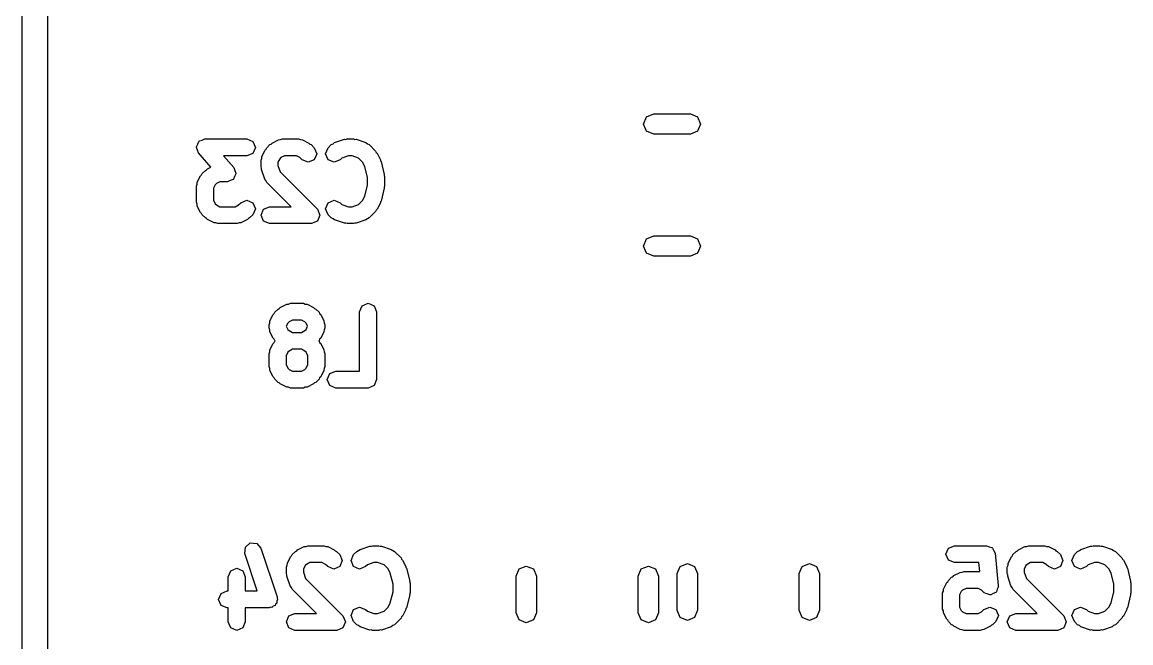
# Model space of a CAD drawing. Extents: x 88 to 118.1, y -74.2 to -40.6.
# Drawn here: x 87.97 to 94.5, y -60.85 to -57.19 of the extents above; entities that cross this region are included whole.
import ezdxf

# ---------------------------------------------------------------- set-up
doc = ezdxf.new("R2010")
doc.units = 0
doc.layers.add('BLACK', color=7, linetype='CONTINUOUS')

msp = doc.modelspace()

# ---------------------------------------------------------------- linework, layer by layer
at = {"layer": 'BLACK', "linetype": 'CONTINUOUS'}
for p, q in [((87.968, -72.1172), (87.968, -46.1172)), ((88.118, -46.164038), (88.118, -72.070361)), ((91.632164, -57.79), (91.649738, -57.747574)), ((91.649738, -57.747574), (91.692164, -57.73)), ((91.692164, -57.73), (91.907836, -57.73)), ((91.907836, -57.73), (91.950262, -57.747574)), ((91.950262, -57.747574), (91.967836, -57.79)), ((91.649738, -57.832426), (91.632164, -57.79)), ((91.692164, -57.85), (91.649738, -57.832426)), ((91.907836, -57.85), (91.692164, -57.85)), ((91.950262, -57.832426), (91.907836, -57.85)), ((91.967836, -57.79), (91.950262, -57.832426)), ((88.995349, -57.923921), (89.003149, -57.908147)), ((89.003149, -57.908147), (89.009883, -57.891892)), ((89.009883, -57.891892), (89.011524, -57.891211)), ((89.011524, -57.891211), (89.012313, -57.889618)), ((89.012313, -57.889618), (89.028983, -57.88398)), ((89.028983, -57.88398), (89.045238, -57.877247)), ((89.045238, -57.877247), (89.292857, -57.877247)), ((89.292857, -57.877247), (89.328212, -57.891892)), ((89.328212, -57.891892), (89.342857, -57.927247)), ((89.409883, -57.929986), (89.42893, -57.910939)), ((89.42893, -57.910939), (89.436532, -57.90779)), ((89.436532, -57.90779), (89.441924, -57.901574)), ((89.441924, -57.901574), (89.480019, -57.882526)), ((89.480019, -57.882526), (89.491627, -57.8817)), ((89.491627, -57.8817), (89.50238, -57.877247)), ((89.50238, -57.877247), (89.597618, -57.877247)), ((89.597618, -57.877247), (89.60837, -57.8817)), ((89.60837, -57.8817), (89.619979, -57.882526)), ((89.619979, -57.882526), (89.658074, -57.901574)), ((89.658074, -57.901574), (89.663465, -57.90779)), ((89.663465, -57.90779), (89.671067, -57.910939)), ((89.671067, -57.910939), (89.690115, -57.929986)), ((89.771788, -57.929986), (89.790835, -57.910939)), ((89.790835, -57.910939), (89.801586, -57.906486)), ((89.801586, -57.906486), (89.810378, -57.898861)), ((89.810378, -57.898861), (89.86752, -57.879813)), ((89.86752, -57.879813), (89.875728, -57.880396)), ((89.875728, -57.880396), (89.883332, -57.877247)), ((89.883332, -57.877247), (89.921428, -57.877247)), ((89.921428, -57.877247), (89.929031, -57.880396)), ((89.929031, -57.880396), (89.93724, -57.879813)), ((89.93724, -57.879813), (89.994383, -57.898861)), ((89.994383, -57.898861), (90.003174, -57.906486)), ((90.003174, -57.906486), (90.013926, -57.91094)), ((90.013926, -57.91094), (90.052021, -57.949034)), ((88.995238, -57.927247), (88.995918, -57.925604)), ((89.001971, -57.943501), (88.995238, -57.927247)), ((88.995918, -57.925604), (88.995349, -57.923921)), ((89.007609, -57.960172), (89.001971, -57.943501)), ((89.080934, -58.043973), (89.007609, -57.960172)), ((89.292857, -57.977247), (89.155426, -57.977247)), ((89.155426, -57.977247), (89.2162, -58.046703)), ((89.328212, -57.962602), (89.292857, -57.977247)), ((89.342857, -57.927247), (89.328212, -57.962602)), ((89.381468, -57.981078), (89.400515, -57.942982)), ((89.400515, -57.942982), (89.406733, -57.937588)), ((89.406733, -57.937588), (89.409883, -57.929986)), ((89.514183, -57.977247), (89.493901, -57.987388)), ((89.585815, -57.977247), (89.514183, -57.977247)), ((89.606095, -57.987387), (89.585815, -57.977247)), ((89.690115, -57.929986), (89.70476, -57.965341)), ((89.70476, -57.965341), (89.690117, -58.000696)), ((89.757142, -57.965341), (89.771788, -57.929986)), ((89.771786, -58.000696), (89.757142, -57.965341)), ((89.891446, -57.977247), (89.853197, -57.989997)), ((89.913314, -57.977247), (89.891446, -57.977247)), ((89.951562, -57.989996), (89.913314, -57.977247)), ((90.052021, -57.949034), (90.05517, -57.956637)), ((90.05517, -57.956637), (90.061388, -57.96203)), ((90.061388, -57.96203), (90.080434, -58.000125)), ((89.060972, -58.053955), (89.080934, -58.043973)), ((89.37619, -58.003438), (89.380643, -57.992686)), ((89.37619, -58.041533), (89.37619, -58.003438)), ((89.379339, -58.049135), (89.37619, -58.041533)), ((89.380643, -57.992686), (89.381468, -57.981078)), ((89.486331, -57.994958), (89.47619, -58.015241)), ((89.47619, -58.015241), (89.47619, -58.03342)), ((89.47619, -58.03342), (89.488938, -58.071667)), ((89.493901, -57.987388), (89.486331, -57.994958)), ((89.619406, -58.000698), (89.606095, -57.987387)), ((89.654762, -58.015341), (89.619406, -58.000698)), ((89.690117, -58.000696), (89.654762, -58.015341)), ((89.807141, -58.015342), (89.771786, -58.000696)), ((89.842496, -58.000698), (89.807141, -58.015342)), ((89.853197, -57.989997), (89.842496, -58.000698)), ((89.975572, -58.014007), (89.951562, -57.989996)), ((89.988537, -58.039937), (89.975572, -58.014007)), ((90.004761, -58.104831), (89.988537, -58.039937)), ((90.080434, -58.000125), (90.080836, -58.005791)), ((90.080836, -58.005791), (90.08422, -58.010358)), ((90.08422, -58.010358), (90.103268, -58.086549)), ((89.000516, -58.133459), (89.019563, -58.095363)), ((89.019563, -58.095363), (89.025781, -58.089969)), ((89.025781, -58.089969), (89.028931, -58.082367)), ((89.028931, -58.082367), (89.047978, -58.06332)), ((89.047978, -58.06332), (89.05558, -58.060171)), ((89.05558, -58.060171), (89.060972, -58.053955)), ((89.220659, -58.098727), (89.213926, -58.114983)), ((89.2162, -58.046703), (89.221837, -58.063373)), ((89.22846, -58.082954), (89.220659, -58.098727)), ((89.221837, -58.063373), (89.228571, -58.079628)), ((89.228571, -58.079628), (89.22789, -58.08127)), ((89.22789, -58.08127), (89.22846, -58.082954)), ((89.378756, -58.057344), (89.379339, -58.049135)), ((89.397803, -58.114487), (89.378756, -58.057344)), ((89.488938, -58.071667), (89.709164, -58.291892)), ((90.004761, -58.149663), (90.004761, -58.104831)), ((90.103268, -58.086549), (90.102334, -58.092819)), ((90.102334, -58.092819), (90.104761, -58.098676)), ((90.104761, -58.098676), (90.104761, -58.155819)), ((88.995238, -58.155819), (88.999691, -58.145067)), ((88.995238, -58.251057), (88.995238, -58.155819)), ((88.999691, -58.145067), (89.000516, -58.133459)), ((89.105379, -58.147339), (89.095238, -58.167622)), ((89.095238, -58.167622), (89.095238, -58.239253)), ((89.112949, -58.139769), (89.105379, -58.147339)), ((89.133231, -58.129628), (89.112949, -58.139769)), ((89.178571, -58.129628), (89.133231, -58.129628)), ((89.194825, -58.122894), (89.178571, -58.129628)), ((89.211496, -58.117257), (89.194825, -58.122894)), ((89.212284, -58.115663), (89.211496, -58.117257)), ((89.213926, -58.114983), (89.212284, -58.115663)), ((89.405428, -58.123279), (89.397803, -58.114487)), ((89.409882, -58.134031), (89.405428, -58.123279)), ((89.553099, -58.277247), (89.409882, -58.134031)), ((89.988537, -58.214556), (90.004761, -58.149663)), ((90.103268, -58.167946), (90.08422, -58.244136)), ((90.104761, -58.155819), (90.102334, -58.161675)), ((90.102334, -58.161675), (90.103268, -58.167946)), ((89.095238, -58.239253), (89.105377, -58.259534)), ((89.257502, -58.253797), (89.292857, -58.239152)), ((89.292857, -58.239152), (89.328212, -58.253797)), ((89.771787, -58.253797), (89.807142, -58.239152)), ((89.807142, -58.239152), (89.842497, -58.253797)), ((89.95156, -58.264498), (89.975572, -58.240486)), ((89.975572, -58.240486), (89.988537, -58.214556)), ((88.999691, -58.261807), (88.995238, -58.251057)), ((89.000516, -58.273417), (88.999691, -58.261807)), ((89.019563, -58.311512), (89.000516, -58.273417)), ((89.105377, -58.259534), (89.112948, -58.267105)), ((89.112948, -58.267105), (89.133232, -58.277247)), ((89.133232, -58.277247), (89.223911, -58.277247)), ((89.223911, -58.277247), (89.244191, -58.267107)), ((89.244191, -58.267107), (89.257502, -58.253797)), ((89.328212, -58.253797), (89.342857, -58.289152)), ((89.342857, -58.289152), (89.328212, -58.324507)), ((89.37619, -58.327247), (89.390835, -58.291892)), ((89.390835, -58.291892), (89.42619, -58.277247)), ((89.42619, -58.277247), (89.553099, -58.277247)), ((89.709164, -58.291892), (89.723809, -58.327247)), ((89.757142, -58.289152), (89.771787, -58.253797)), ((89.771787, -58.324507), (89.757142, -58.289152)), ((89.842497, -58.253797), (89.853198, -58.264498)), ((89.853198, -58.264498), (89.891445, -58.277247)), ((89.891445, -58.277247), (89.913315, -58.277247)), ((89.913315, -58.277247), (89.95156, -58.264498)), ((90.052022, -58.305459), (90.013927, -58.343555)), ((90.05517, -58.297856), (90.052022, -58.305459)), ((90.061388, -58.292464), (90.05517, -58.297856)), ((90.080434, -58.254369), (90.061388, -58.292464)), ((90.080836, -58.248702), (90.080434, -58.254369)), ((90.08422, -58.244136), (90.080836, -58.248702)), ((89.02578, -58.316904), (89.019563, -58.311512)), ((89.02893, -58.324507), (89.02578, -58.316904)), ((89.047978, -58.343555), (89.02893, -58.324507)), ((89.05558, -58.346703), (89.047978, -58.343555)), ((89.060973, -58.352922), (89.05558, -58.346703)), ((89.099068, -58.371968), (89.060973, -58.352922)), ((89.110674, -58.372792), (89.099068, -58.371968)), ((89.121428, -58.377247), (89.110674, -58.372792)), ((89.246464, -58.372793), (89.235714, -58.377247)), ((89.258074, -58.371969), (89.246464, -58.372793)), ((89.296169, -58.352922), (89.258074, -58.371969)), ((89.301561, -58.346704), (89.296169, -58.352922)), ((89.309164, -58.343555), (89.301561, -58.346704)), ((89.328212, -58.324507), (89.309164, -58.343555)), ((89.390835, -58.362602), (89.37619, -58.327247)), ((89.42619, -58.377247), (89.390835, -58.362602)), ((89.709164, -58.362602), (89.673809, -58.377247)), ((89.723809, -58.327247), (89.709164, -58.362602)), ((89.790835, -58.343555), (89.771787, -58.324507)), ((89.801586, -58.348008), (89.790835, -58.343555)), ((89.810379, -58.355634), (89.801586, -58.348008)), ((89.867521, -58.374681), (89.810379, -58.355634)), ((89.994382, -58.355634), (89.937239, -58.374681)), ((90.003173, -58.348009), (89.994382, -58.355634)), ((90.013927, -58.343555), (90.003173, -58.348009)), ((89.235714, -58.377247), (89.121428, -58.377247)), ((89.673809, -58.377247), (89.42619, -58.377247)), ((89.875729, -58.374097), (89.867521, -58.374681)), ((89.883332, -58.377247), (89.875729, -58.374097)), ((89.921428, -58.377247), (89.883332, -58.377247)), ((89.92903, -58.374097), (89.921428, -58.377247)), ((89.937239, -58.374681), (89.92903, -58.374097)), ((91.632164, -58.51), (91.649738, -58.467574)), ((91.649738, -58.467574), (91.692164, -58.45)), ((91.692164, -58.45), (91.907836, -58.45)), ((91.907836, -58.45), (91.950262, -58.467574)), ((91.950262, -58.467574), (91.967836, -58.51)), ((91.649738, -58.552426), (91.632164, -58.51)), ((91.692164, -58.57), (91.649738, -58.552426)), ((91.950262, -58.552426), (91.907836, -58.57)), ((91.967836, -58.51), (91.950262, -58.552426)), ((91.907836, -58.57), (91.692164, -58.57)), ((89.457502, -58.899986), (89.476549, -58.880939)), ((89.476549, -58.880939), (89.484151, -58.87779)), ((89.484151, -58.87779), (89.489543, -58.871574)), ((89.489543, -58.871574), (89.527638, -58.852526)), ((89.527638, -58.852526), (89.539246, -58.8517)), ((89.539246, -58.8517), (89.549999, -58.847247)), ((89.549999, -58.847247), (89.62619, -58.847247)), ((89.62619, -58.847247), (89.636942, -58.8517)), ((89.636942, -58.8517), (89.648551, -58.852526)), ((89.648551, -58.852526), (89.686646, -58.871574)), ((89.686646, -58.871574), (89.692037, -58.87779)), ((89.692037, -58.87779), (89.69964, -58.88094)), ((89.69964, -58.88094), (89.718688, -58.899987)), ((89.957142, -58.897247), (89.971787, -58.861892)), ((89.971787, -58.861892), (90.007142, -58.847247)), ((90.007142, -58.847247), (90.042497, -58.861892)), ((90.042497, -58.861892), (90.057142, -58.897247)), ((89.428262, -58.962686), (89.429087, -58.951078)), ((89.429087, -58.951078), (89.448134, -58.912982)), ((89.448134, -58.912982), (89.454352, -58.907588)), ((89.454352, -58.907588), (89.457502, -58.899986)), ((89.54152, -58.957388), (89.53395, -58.964958)), ((89.561802, -58.947247), (89.54152, -58.957388)), ((89.614387, -58.947247), (89.561802, -58.947247)), ((89.634667, -58.957387), (89.614387, -58.947247)), ((89.642239, -58.96496), (89.634667, -58.957387)), ((89.718688, -58.899987), (89.721837, -58.90759)), ((89.721837, -58.90759), (89.728053, -58.912981)), ((89.728053, -58.912981), (89.747102, -58.951078)), ((89.747102, -58.951078), (89.747926, -58.962687)), ((89.957142, -59.247247), (89.957142, -58.897247)), ((90.057142, -58.897247), (90.057142, -59.297247)), ((89.423809, -58.973438), (89.428262, -58.962686)), ((89.423809, -58.992485), (89.423809, -58.973438)), ((89.428262, -59.003235), (89.423809, -58.992485)), ((89.429087, -59.014845), (89.428262, -59.003235)), ((89.448134, -59.05294), (89.429087, -59.014845)), ((89.53395, -58.964958), (89.524948, -58.982961)), ((89.524948, -58.982961), (89.533948, -59.000962)), ((89.533948, -59.000962), (89.541521, -59.008535)), ((89.541521, -59.008535), (89.561802, -59.018676)), ((89.561802, -59.018676), (89.614387, -59.018676)), ((89.614387, -59.018676), (89.634667, -59.008535)), ((89.634667, -59.008535), (89.642238, -59.000963)), ((89.642238, -59.000963), (89.65124, -58.982961)), ((89.65124, -58.982961), (89.642239, -58.96496)), ((89.747101, -59.014846), (89.728053, -59.052941)), ((89.747926, -59.003237), (89.747101, -59.014846)), ((89.747926, -58.962687), (89.75238, -58.973438)), ((89.75238, -58.992485), (89.747926, -59.003237)), ((89.75238, -58.973438), (89.75238, -58.992485)), ((89.429087, -59.122506), (89.448134, -59.084411)), ((89.454351, -59.058332), (89.448134, -59.05294)), ((89.448134, -59.084411), (89.454351, -59.079018)), ((89.457501, -59.065935), (89.454351, -59.058332)), ((89.454351, -59.079018), (89.457501, -59.071416)), ((89.460241, -59.068675), (89.457501, -59.065935)), ((89.457501, -59.071416), (89.460241, -59.068675)), ((89.718688, -59.065935), (89.715947, -59.068675)), ((89.715947, -59.068675), (89.718688, -59.071416)), ((89.721836, -59.058332), (89.718688, -59.065935)), ((89.718688, -59.071416), (89.721836, -59.079018)), ((89.728053, -59.052941), (89.721836, -59.058332)), ((89.721836, -59.079018), (89.728053, -59.08441)), ((89.728053, -59.08441), (89.747101, -59.122505)), ((89.423809, -59.144866), (89.428262, -59.134115)), ((89.423809, -59.221057), (89.423809, -59.144866)), ((89.428262, -59.134115), (89.429087, -59.122506)), ((89.533948, -59.136388), (89.523809, -59.156669)), ((89.523809, -59.156669), (89.523809, -59.209253)), ((89.541519, -59.128817), (89.533948, -59.136388)), ((89.561803, -59.118676), (89.541519, -59.128817)), ((89.614387, -59.118676), (89.561803, -59.118676)), ((89.634666, -59.128815), (89.614387, -59.118676)), ((89.642238, -59.136387), (89.634666, -59.128815)), ((89.65238, -59.156669), (89.642238, -59.136387)), ((89.65238, -59.209253), (89.65238, -59.156669)), ((89.747101, -59.122505), (89.747926, -59.134113)), ((89.747926, -59.134113), (89.75238, -59.144866)), ((89.75238, -59.144866), (89.75238, -59.221057)), ((89.428262, -59.231807), (89.423809, -59.221057)), ((89.523809, -59.209253), (89.533948, -59.229534)), ((89.642238, -59.229535), (89.65238, -59.209253)), ((89.75238, -59.221057), (89.747926, -59.231809)), ((89.429087, -59.243417), (89.428262, -59.231807)), ((89.448134, -59.281512), (89.429087, -59.243417)), ((89.454351, -59.286904), (89.448134, -59.281512)), ((89.457501, -59.294507), (89.454351, -59.286904)), ((89.533948, -59.229534), (89.541519, -59.237105)), ((89.541519, -59.237105), (89.561803, -59.247247)), ((89.561803, -59.247247), (89.614387, -59.247247)), ((89.614387, -59.247247), (89.634666, -59.237107)), ((89.634666, -59.237107), (89.642238, -59.229535)), ((89.721836, -59.286904), (89.718688, -59.294507)), ((89.728053, -59.281513), (89.721836, -59.286904)), ((89.747101, -59.243418), (89.728053, -59.281513)), ((89.747926, -59.231809), (89.747101, -59.243418)), ((89.766666, -59.297247), (89.781311, -59.261892)), ((89.781311, -59.261892), (89.816666, -59.247247)), ((89.816666, -59.247247), (89.957142, -59.247247)), ((89.476549, -59.313555), (89.457501, -59.294507)), ((89.484151, -59.316703), (89.476549, -59.313555)), ((89.489544, -59.322922), (89.484151, -59.316703)), ((89.527639, -59.341968), (89.489544, -59.322922)), ((89.539245, -59.342792), (89.527639, -59.341968)), ((89.549999, -59.347247), (89.539245, -59.342792)), ((89.62619, -59.347247), (89.549999, -59.347247)), ((89.63694, -59.342793), (89.62619, -59.347247)), ((89.64855, -59.341969), (89.63694, -59.342793)), ((89.686645, -59.322922), (89.64855, -59.341969)), ((89.692038, -59.316703), (89.686645, -59.322922)), ((89.699641, -59.313554), (89.692038, -59.316703)), ((89.718688, -59.294507), (89.699641, -59.313554)), ((89.781311, -59.332602), (89.766666, -59.297247)), ((89.816666, -59.347247), (89.781311, -59.332602)), ((90.007142, -59.347247), (89.816666, -59.347247)), ((90.042497, -59.332602), (90.007142, -59.347247)), ((90.057142, -59.297247), (90.042497, -59.332602)), ((89.28385, -60.28584), (89.31276, -60.260766)), ((89.31276, -60.260766), (89.350931, -60.263479)), ((89.350931, -60.263479), (89.376005, -60.292389)), ((89.281137, -60.324011), (89.28385, -60.28584)), ((89.354438, -60.543914), (89.281137, -60.324011)), ((89.376005, -60.292389), (89.471243, -60.578103)), ((89.556733, -60.337588), (89.559883, -60.329986)), ((89.559883, -60.329986), (89.57893, -60.310939)), ((89.57893, -60.310939), (89.586532, -60.30779)), ((89.586532, -60.30779), (89.591924, -60.301574)), ((89.591924, -60.301574), (89.630019, -60.282526)), ((89.630019, -60.282526), (89.641627, -60.2817)), ((89.641627, -60.2817), (89.65238, -60.277247)), ((89.65238, -60.277247), (89.747618, -60.277247)), ((89.747618, -60.277247), (89.75837, -60.2817)), ((89.75837, -60.2817), (89.769979, -60.282526)), ((89.769979, -60.282526), (89.808074, -60.301574)), ((89.808074, -60.301574), (89.813465, -60.30779)), ((89.813465, -60.30779), (89.821067, -60.310939)), ((89.821067, -60.310939), (89.840115, -60.329986)), ((89.840115, -60.329986), (89.85476, -60.365341)), ((89.907142, -60.365341), (89.921788, -60.329986)), ((89.921788, -60.329986), (89.940835, -60.310939)), ((89.940835, -60.310939), (89.951586, -60.306486)), ((89.951586, -60.306486), (89.960378, -60.298861)), ((89.960378, -60.298861), (90.01752, -60.279813)), ((90.01752, -60.279813), (90.025728, -60.280396)), ((90.025728, -60.280396), (90.033332, -60.277247)), ((90.033332, -60.277247), (90.071428, -60.277247)), ((90.071428, -60.277247), (90.079031, -60.280396)), ((90.079031, -60.280396), (90.08724, -60.279813)), ((90.08724, -60.279813), (90.144383, -60.298861)), ((90.144383, -60.298861), (90.153174, -60.306486)), ((90.153174, -60.306486), (90.163926, -60.31094)), ((90.163926, -60.31094), (90.202021, -60.349034)), ((93.414285, -60.327247), (93.42893, -60.291892)), ((93.42893, -60.362602), (93.414285, -60.327247)), ((93.42893, -60.291892), (93.464285, -60.277247)), ((93.464285, -60.277247), (93.654761, -60.277247)), ((93.654761, -60.277247), (93.670306, -60.283686)), ((93.670306, -60.283686), (93.686423, -60.288549)), ((93.686423, -60.288549), (93.687673, -60.29088)), ((93.687673, -60.29088), (93.690116, -60.291892)), ((93.690116, -60.291892), (93.696555, -60.307437)), ((93.696555, -60.307437), (93.704513, -60.322272)), ((93.704513, -60.322272), (93.723561, -60.512748)), ((93.806733, -60.337588), (93.809883, -60.329986)), ((93.809883, -60.329986), (93.82893, -60.310939)), ((93.82893, -60.310939), (93.836532, -60.30779)), ((93.836532, -60.30779), (93.841924, -60.301574)), ((93.841924, -60.301574), (93.880019, -60.282526)), ((93.880019, -60.282526), (93.891627, -60.2817)), ((93.891627, -60.2817), (93.90238, -60.277247)), ((93.90238, -60.277247), (93.997618, -60.277247)), ((93.997618, -60.277247), (94.00837, -60.2817)), ((94.00837, -60.2817), (94.019979, -60.282526)), ((94.019979, -60.282526), (94.058074, -60.301574)), ((94.058074, -60.301574), (94.063465, -60.30779)), ((94.063465, -60.30779), (94.071067, -60.310939)), ((94.071067, -60.310939), (94.090115, -60.329986)), ((94.090115, -60.329986), (94.10476, -60.365341)), ((94.157142, -60.365341), (94.171788, -60.329986)), ((94.171788, -60.329986), (94.190835, -60.310939)), ((94.190835, -60.310939), (94.201586, -60.306486)), ((94.201586, -60.306486), (94.210378, -60.298861)), ((94.210378, -60.298861), (94.26752, -60.279813)), ((94.26752, -60.279813), (94.275728, -60.280396)), ((94.275728, -60.280396), (94.283332, -60.277247)), ((94.283332, -60.277247), (94.321428, -60.277247)), ((94.321428, -60.277247), (94.329031, -60.280396)), ((94.329031, -60.280396), (94.33724, -60.279813)), ((94.33724, -60.279813), (94.394383, -60.298861)), ((94.394383, -60.298861), (94.403174, -60.306486)), ((94.403174, -60.306486), (94.413926, -60.31094)), ((94.413926, -60.31094), (94.452021, -60.349034)), ((89.52619, -60.403438), (89.530643, -60.392686)), ((89.530643, -60.392686), (89.531468, -60.381078)), ((89.531468, -60.381078), (89.550515, -60.342982)), ((89.550515, -60.342982), (89.556733, -60.337588)), ((89.636331, -60.394958), (89.62619, -60.415241)), ((89.643901, -60.387388), (89.636331, -60.394958)), ((89.664183, -60.377247), (89.643901, -60.387388)), ((89.735815, -60.377247), (89.664183, -60.377247)), ((89.756095, -60.387387), (89.735815, -60.377247)), ((89.769406, -60.400698), (89.756095, -60.387387)), ((89.85476, -60.365341), (89.840117, -60.400696)), ((89.921786, -60.400696), (89.907142, -60.365341)), ((90.003197, -60.389997), (89.992496, -60.400698)), ((90.041446, -60.377247), (90.003197, -60.389997)), ((90.063314, -60.377247), (90.041446, -60.377247)), ((90.101562, -60.389996), (90.063314, -60.377247)), ((90.125572, -60.414007), (90.101562, -60.389996)), ((90.202021, -60.349034), (90.20517, -60.356637)), ((90.20517, -60.356637), (90.211388, -60.36203)), ((90.211388, -60.36203), (90.230434, -60.400125)), ((90.897574, -60.414738), (90.94, -60.397164)), ((90.94, -60.397164), (90.982426, -60.414738)), ((91.617574, -60.414738), (91.66, -60.397164)), ((91.66, -60.397164), (91.702426, -60.414738)), ((91.847574, -60.399738), (91.89, -60.382164)), ((91.89, -60.382164), (91.932426, -60.399738)), ((92.567574, -60.399738), (92.61, -60.382164)), ((92.61, -60.382164), (92.652426, -60.399738)), ((93.464285, -60.377247), (93.42893, -60.362602)), ((93.609512, -60.377247), (93.464285, -60.377247)), ((93.61475, -60.429628), (93.609512, -60.377247)), ((93.77619, -60.403438), (93.780643, -60.392686)), ((93.780643, -60.392686), (93.781468, -60.381078)), ((93.781468, -60.381078), (93.800515, -60.342982)), ((93.800515, -60.342982), (93.806733, -60.337588)), ((93.886331, -60.394958), (93.87619, -60.415241)), ((93.893901, -60.387388), (93.886331, -60.394958)), ((93.914183, -60.377247), (93.893901, -60.387388)), ((93.985815, -60.377247), (93.914183, -60.377247)), ((94.006095, -60.387387), (93.985815, -60.377247)), ((94.019406, -60.400698), (94.006095, -60.387387)), ((94.10476, -60.365341), (94.090117, -60.400696)), ((94.171786, -60.400696), (94.157142, -60.365341)), ((94.253197, -60.389997), (94.242496, -60.400698)), ((94.291446, -60.377247), (94.253197, -60.389997)), ((94.313314, -60.377247), (94.291446, -60.377247)), ((94.351562, -60.389996), (94.313314, -60.377247)), ((94.375572, -60.414007), (94.351562, -60.389996)), ((94.452021, -60.349034), (94.45517, -60.356637)), ((94.45517, -60.356637), (94.461388, -60.36203)), ((94.461388, -60.36203), (94.480434, -60.400125)), ((89.183333, -60.46058), (89.197978, -60.425225)), ((89.183333, -60.543914), (89.183333, -60.46058)), ((89.197978, -60.425225), (89.233333, -60.41058)), ((89.233333, -60.41058), (89.268688, -60.425225)), ((89.268688, -60.425225), (89.283333, -60.46058)), ((89.283333, -60.46058), (89.283333, -60.543914)), ((89.52619, -60.441533), (89.52619, -60.403438)), ((89.529339, -60.449135), (89.52619, -60.441533)), ((89.528756, -60.457344), (89.529339, -60.449135)), ((89.547803, -60.514487), (89.528756, -60.457344)), ((89.62619, -60.415241), (89.62619, -60.43342)), ((89.62619, -60.43342), (89.638938, -60.471667)), ((89.804762, -60.415341), (89.769406, -60.400698)), ((89.840117, -60.400696), (89.804762, -60.415341)), ((89.957141, -60.415342), (89.921786, -60.400696)), ((89.992496, -60.400698), (89.957141, -60.415342)), ((90.138537, -60.439937), (90.125572, -60.414007)), ((90.154761, -60.504831), (90.138537, -60.439937)), ((90.230434, -60.400125), (90.230836, -60.405791)), ((90.230836, -60.405791), (90.23422, -60.410358)), ((90.23422, -60.410358), (90.253268, -60.486549)), ((90.88, -60.457164), (90.897574, -60.414738)), ((90.88, -60.672836), (90.88, -60.457164)), ((90.982426, -60.414738), (91, -60.457164)), ((91, -60.457164), (91, -60.672836)), ((91.6, -60.457164), (91.617574, -60.414738)), ((91.6, -60.672836), (91.6, -60.457164)), ((91.702426, -60.414738), (91.72, -60.457164)), ((91.72, -60.457164), (91.72, -60.672836)), ((91.83, -60.442164), (91.847574, -60.399738)), ((91.83, -60.657836), (91.83, -60.442164)), ((91.932426, -60.399738), (91.95, -60.442164)), ((91.95, -60.442164), (91.95, -60.657836)), ((92.55, -60.442164), (92.567574, -60.399738)), ((92.55, -60.657836), (92.55, -60.442164)), ((92.652426, -60.399738), (92.67, -60.442164)), ((92.67, -60.442164), (92.67, -60.657836)), ((93.428931, -60.482367), (93.447978, -60.46332)), ((93.447978, -60.46332), (93.45558, -60.460171)), ((93.45558, -60.460171), (93.460972, -60.453955)), ((93.460972, -60.453955), (93.499067, -60.434907)), ((93.499067, -60.434907), (93.510675, -60.434081)), ((93.510675, -60.434081), (93.521428, -60.429628)), ((93.521428, -60.429628), (93.61475, -60.429628)), ((93.77619, -60.441533), (93.77619, -60.403438)), ((93.779339, -60.449135), (93.77619, -60.441533)), ((93.778756, -60.457344), (93.779339, -60.449135)), ((93.797803, -60.514487), (93.778756, -60.457344)), ((93.87619, -60.415241), (93.87619, -60.43342)), ((93.87619, -60.43342), (93.888938, -60.471667)), ((94.054762, -60.415341), (94.019406, -60.400698)), ((94.090117, -60.400696), (94.054762, -60.415341)), ((94.207141, -60.415342), (94.171786, -60.400696)), ((94.242496, -60.400698), (94.207141, -60.415342)), ((94.388537, -60.439937), (94.375572, -60.414007)), ((94.404761, -60.504831), (94.388537, -60.439937)), ((94.480434, -60.400125), (94.480836, -60.405791)), ((94.480836, -60.405791), (94.48422, -60.410358)), ((94.48422, -60.410358), (94.503268, -60.486549)), ((89.555428, -60.523279), (89.547803, -60.514487)), ((89.559882, -60.534031), (89.555428, -60.523279)), ((89.638938, -60.471667), (89.859164, -60.691892)), ((90.154761, -60.549663), (90.154761, -60.504831)), ((90.253268, -60.486549), (90.252334, -60.492819)), ((90.252334, -60.492819), (90.254761, -60.498676)), ((90.254761, -60.498676), (90.254761, -60.555819)), ((93.400516, -60.533459), (93.419563, -60.495363)), ((93.419563, -60.495363), (93.425781, -60.489969)), ((93.425781, -60.489969), (93.428931, -60.482367)), ((93.533231, -60.529628), (93.512949, -60.539769)), ((93.604863, -60.529628), (93.533231, -60.529628)), ((93.625143, -60.539768), (93.604863, -60.529628)), ((93.723808, -60.517722), (93.71737, -60.533265)), ((93.723561, -60.512748), (93.722796, -60.51528)), ((93.722796, -60.51528), (93.723808, -60.517722)), ((93.805428, -60.523279), (93.797803, -60.514487)), ((93.809882, -60.534031), (93.805428, -60.523279)), ((93.888938, -60.471667), (94.109164, -60.691892)), ((94.404761, -60.549663), (94.404761, -60.504831)), ((94.503268, -60.486549), (94.502334, -60.492819)), ((94.502334, -60.492819), (94.504761, -60.498676)), ((94.504761, -60.498676), (94.504761, -60.555819)), ((89.12619, -60.593914), (89.140835, -60.558559)), ((89.140835, -60.629269), (89.12619, -60.593914)), ((89.140835, -60.558559), (89.17619, -60.543914)), ((89.17619, -60.543914), (89.183333, -60.543914)), ((89.283333, -60.543914), (89.354438, -60.543914)), ((89.473809, -60.593914), (89.469354, -60.604666)), ((89.471243, -60.578103), (89.470659, -60.58631)), ((89.470659, -60.58631), (89.473809, -60.593914)), ((89.703099, -60.677247), (89.559882, -60.534031)), ((90.138537, -60.614556), (90.154761, -60.549663)), ((90.253268, -60.567946), (90.23422, -60.644136)), ((90.254761, -60.555819), (90.252334, -60.561675)), ((90.252334, -60.561675), (90.253268, -60.567946)), ((93.395238, -60.555819), (93.399691, -60.545067)), ((93.395238, -60.651057), (93.395238, -60.555819)), ((93.399691, -60.545067), (93.400516, -60.533459)), ((93.505379, -60.547339), (93.495238, -60.567622)), ((93.495238, -60.567622), (93.495238, -60.639253)), ((93.512949, -60.539769), (93.505379, -60.547339)), ((93.638454, -60.553079), (93.625143, -60.539768)), ((93.640897, -60.55409), (93.638454, -60.553079)), ((93.642147, -60.556421), (93.640897, -60.55409)), ((93.658266, -60.561284), (93.642147, -60.556421)), ((93.67381, -60.567722), (93.658266, -60.561284)), ((93.676251, -60.56671), (93.67381, -60.567722)), ((93.678784, -60.567475), (93.676251, -60.56671)), ((93.693619, -60.559516), (93.678784, -60.567475)), ((93.709165, -60.553077), (93.693619, -60.559516)), ((93.710176, -60.550634), (93.709165, -60.553077)), ((93.712507, -60.549384), (93.710176, -60.550634)), ((93.71737, -60.533265), (93.712507, -60.549384)), ((93.953099, -60.677247), (93.809882, -60.534031)), ((94.388537, -60.614556), (94.404761, -60.549663)), ((94.503268, -60.567946), (94.48422, -60.644136)), ((94.504761, -60.555819), (94.502334, -60.561675)), ((94.502334, -60.561675), (94.503268, -60.567946)), ((89.17619, -60.643914), (89.140835, -60.629269)), ((89.183333, -60.643914), (89.17619, -60.643914)), ((89.183333, -60.727247), (89.183333, -60.643914)), ((89.423809, -60.643914), (89.283333, -60.643914)), ((89.283333, -60.643914), (89.283333, -60.727247)), ((89.431412, -60.640764), (89.423809, -60.643914)), ((89.43962, -60.641348), (89.431412, -60.640764)), ((89.448411, -60.633722), (89.43962, -60.641348)), ((89.459164, -60.629269), (89.448411, -60.633722)), ((89.462313, -60.621665), (89.459164, -60.629269)), ((89.46853, -60.616274), (89.462313, -60.621665)), ((89.469354, -60.604666), (89.46853, -60.616274)), ((89.907142, -60.689152), (89.921787, -60.653797)), ((89.921787, -60.653797), (89.957142, -60.639152)), ((89.957142, -60.639152), (89.992497, -60.653797)), ((89.992497, -60.653797), (90.003198, -60.664498)), ((90.10156, -60.664498), (90.125572, -60.640486)), ((90.125572, -60.640486), (90.138537, -60.614556)), ((90.230434, -60.654369), (90.211388, -60.692464)), ((90.230836, -60.648702), (90.230434, -60.654369)), ((90.23422, -60.644136), (90.230836, -60.648702)), ((91.847574, -60.700262), (91.83, -60.657836)), ((91.95, -60.657836), (91.932426, -60.700262)), ((92.567574, -60.700262), (92.55, -60.657836)), ((92.67, -60.657836), (92.652426, -60.700262)), ((93.399691, -60.661807), (93.395238, -60.651057)), ((93.495238, -60.639253), (93.505377, -60.659534)), ((93.505377, -60.659534), (93.512948, -60.667105)), ((93.625143, -60.667107), (93.638454, -60.653797)), ((93.638454, -60.653797), (93.673809, -60.639152)), ((93.673809, -60.639152), (93.709164, -60.653797)), ((93.709164, -60.653797), (93.723809, -60.689152)), ((94.157142, -60.689152), (94.171787, -60.653797)), ((94.171787, -60.653797), (94.207142, -60.639152)), ((94.207142, -60.639152), (94.242497, -60.653797)), ((94.242497, -60.653797), (94.253198, -60.664498)), ((94.35156, -60.664498), (94.375572, -60.640486)), ((94.375572, -60.640486), (94.388537, -60.614556)), ((94.480434, -60.654369), (94.461388, -60.692464)), ((94.480836, -60.648702), (94.480434, -60.654369)), ((94.48422, -60.644136), (94.480836, -60.648702)), ((89.52619, -60.727247), (89.540835, -60.691892)), ((89.540835, -60.691892), (89.57619, -60.677247)), ((89.57619, -60.677247), (89.703099, -60.677247)), ((89.859164, -60.691892), (89.873809, -60.727247)), ((89.921787, -60.724507), (89.907142, -60.689152)), ((89.940835, -60.743555), (89.921787, -60.724507)), ((90.003198, -60.664498), (90.041445, -60.677247)), ((90.041445, -60.677247), (90.063315, -60.677247)), ((90.063315, -60.677247), (90.10156, -60.664498)), ((90.202022, -60.705459), (90.163927, -60.743555)), ((90.20517, -60.697856), (90.202022, -60.705459)), ((90.211388, -60.692464), (90.20517, -60.697856)), ((90.897574, -60.715262), (90.88, -60.672836)), ((90.94, -60.732836), (90.897574, -60.715262)), ((90.982426, -60.715262), (90.94, -60.732836)), ((91, -60.672836), (90.982426, -60.715262)), ((91.617574, -60.715262), (91.6, -60.672836)), ((91.66, -60.732836), (91.617574, -60.715262)), ((91.702426, -60.715262), (91.66, -60.732836)), ((91.72, -60.672836), (91.702426, -60.715262)), ((91.89, -60.717836), (91.847574, -60.700262)), ((91.932426, -60.700262), (91.89, -60.717836)), ((92.61, -60.717836), (92.567574, -60.700262)), ((92.652426, -60.700262), (92.61, -60.717836)), ((93.400516, -60.673417), (93.399691, -60.661807)), ((93.419563, -60.711512), (93.400516, -60.673417)), ((93.42578, -60.716904), (93.419563, -60.711512)), ((93.42893, -60.724507), (93.42578, -60.716904)), ((93.447978, -60.743555), (93.42893, -60.724507)), ((93.512948, -60.667105), (93.533232, -60.677247)), ((93.533232, -60.677247), (93.604863, -60.677247)), ((93.604863, -60.677247), (93.625143, -60.667107)), ((93.709164, -60.724507), (93.690116, -60.743555)), ((93.723809, -60.689152), (93.709164, -60.724507)), ((93.77619, -60.727247), (93.790835, -60.691892)), ((93.790835, -60.691892), (93.82619, -60.677247)), ((93.82619, -60.677247), (93.953099, -60.677247)), ((94.109164, -60.691892), (94.123809, -60.727247)), ((94.171787, -60.724507), (94.157142, -60.689152)), ((94.190835, -60.743555), (94.171787, -60.724507)), ((94.253198, -60.664498), (94.291445, -60.677247)), ((94.291445, -60.677247), (94.313315, -60.677247)), ((94.313315, -60.677247), (94.35156, -60.664498)), ((94.452022, -60.705459), (94.413927, -60.743555)), ((94.45517, -60.697856), (94.452022, -60.705459)), ((94.461388, -60.692464), (94.45517, -60.697856)), ((89.197978, -60.762602), (89.183333, -60.727247)), ((89.233333, -60.777247), (89.197978, -60.762602)), ((89.268688, -60.762602), (89.233333, -60.777247)), ((89.283333, -60.727247), (89.268688, -60.762602)), ((89.540835, -60.762602), (89.52619, -60.727247)), ((89.57619, -60.777247), (89.540835, -60.762602)), ((89.823809, -60.777247), (89.57619, -60.777247)), ((89.859164, -60.762602), (89.823809, -60.777247)), ((89.873809, -60.727247), (89.859164, -60.762602)), ((89.951586, -60.748008), (89.940835, -60.743555)), ((89.960379, -60.755634), (89.951586, -60.748008)), ((90.017521, -60.774681), (89.960379, -60.755634)), ((90.025729, -60.774097), (90.017521, -60.774681)), ((90.033332, -60.777247), (90.025729, -60.774097)), ((90.071428, -60.777247), (90.033332, -60.777247)), ((90.07903, -60.774097), (90.071428, -60.777247)), ((90.087239, -60.774681), (90.07903, -60.774097)), ((90.144382, -60.755634), (90.087239, -60.774681)), ((90.153173, -60.748009), (90.144382, -60.755634)), ((90.163927, -60.743555), (90.153173, -60.748009)), ((93.45558, -60.746703), (93.447978, -60.743555)), ((93.460973, -60.752922), (93.45558, -60.746703)), ((93.499068, -60.771968), (93.460973, -60.752922)), ((93.510674, -60.772792), (93.499068, -60.771968)), ((93.521428, -60.777247), (93.510674, -60.772792)), ((93.616666, -60.777247), (93.521428, -60.777247)), ((93.627416, -60.772793), (93.616666, -60.777247)), ((93.639026, -60.771969), (93.627416, -60.772793)), ((93.677121, -60.752922), (93.639026, -60.771969)), ((93.682513, -60.746704), (93.677121, -60.752922)), ((93.690116, -60.743555), (93.682513, -60.746704)), ((93.790835, -60.762602), (93.77619, -60.727247)), ((93.82619, -60.777247), (93.790835, -60.762602)), ((94.073809, -60.777247), (93.82619, -60.777247)), ((94.109164, -60.762602), (94.073809, -60.777247)), ((94.123809, -60.727247), (94.109164, -60.762602)), ((94.201586, -60.748008), (94.190835, -60.743555)), ((94.210379, -60.755634), (94.201586, -60.748008)), ((94.267521, -60.774681), (94.210379, -60.755634)), ((94.275729, -60.774097), (94.267521, -60.774681)), ((94.283332, -60.777247), (94.275729, -60.774097)), ((94.321428, -60.777247), (94.283332, -60.777247)), ((94.32903, -60.774097), (94.321428, -60.777247)), ((94.337239, -60.774681), (94.32903, -60.774097)), ((94.394382, -60.755634), (94.337239, -60.774681)), ((94.403173, -60.748009), (94.394382, -60.755634)), ((94.413927, -60.743555), (94.403173, -60.748009))]:
    msp.add_line(p, q, dxfattribs=at)

doc.saveas('drawing.dxf')
